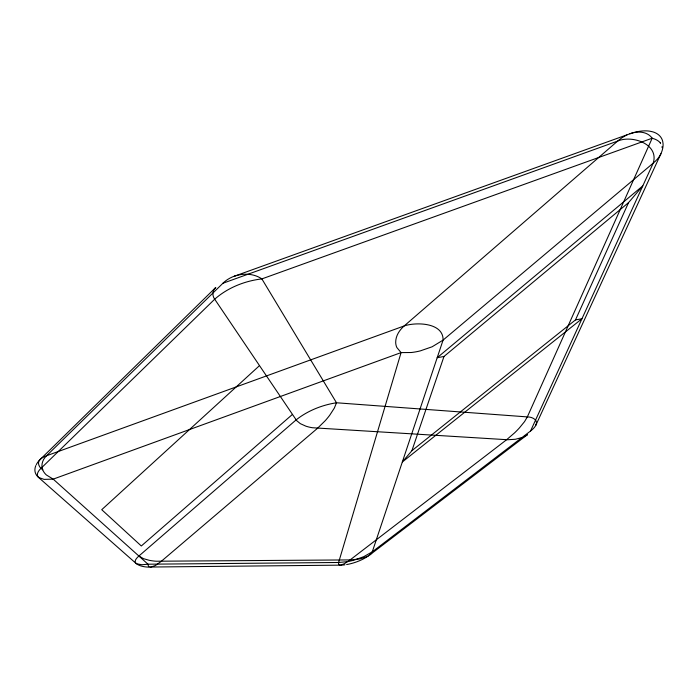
<?xml version="1.0" encoding="UTF-8"?>
<svg xmlns="http://www.w3.org/2000/svg" width="698" height="698" viewBox="0 0 698 698"><rect width="100%" height="100%" fill="white"/><g stroke="black" fill="none" stroke-linecap="round" stroke-linejoin="round"><path stroke-width="1.05" d="M136.633 563.792L141.877 564.743L147.993 564.202L338.6 562.483L346.923 561.707A34.167 14.806 -19.6 0 0 354.244 560.066L363.71 556.699L372.287 551.83L443.073 340.109C443.588 322.616 416.305 321.865 404.212 325.922L46.565 455.759A13.088 6.806 -12.4 0 0 40.257 459.31M411.907 450.672L575.484 319.92L581.957 318.75L402.318 462.006L411.907 450.672L443.989 356.469L628.532 202.638L642.806 185.869L437.184 357.725L443.989 356.469M150.576 567.151L155.436 565.493L161.203 561.393L317.494 428.31L325.259 420.667A102.868 54.88 -17.4 0 0 329.788 415.127L334.351 408.068L336.497 402.772L261.863 278.903C253.889 273.424 243.253 273.031 234.319 276.234L629.866 133.798C637.222 130.945 647.247 131.18 652.176 138.221L527.339 416.907L524.547 421.618L519.408 427.909A91.883 44.436 -22.3 0 1 514.583 432.856L506.669 439.696L350.108 559.927L344.463 563.67L340.502 565.144L149.642 567.038L148.404 566.139L147.993 564.202L53.196 479.133L46.365 474.954A44.201 22.999 -13.3 0 1 42.979 470.452C40.493 465.426 42.622 459.38 46.565 455.759L222.924 283.257A22.729 13.812 -17.8 0 1 234.292 276.172M575.484 319.92L628.532 202.638M259.333 365.359L214.696 299.198C211.983 295.699 212.367 290.368 215.769 287.454L40.327 459.328C36.444 462.486 39.306 467.765 42.814 469.815M629.866 133.798A36.802 20.853 -30.8 0 1 633.985 132.489A36.82 20.861 -30.8 0 1 649.873 131.198L652.752 131.843A36.82 20.861 -30.8 0 1 662.681 141.249L663.048 143.491A36.82 20.861 -30.8 0 1 660.91 153.734L535.942 425.012C538.612 419.69 531.606 416.767 527.339 416.907L336.497 402.772C321.953 405.023 307.696 410.729 296.118 419.891L138.885 556.027C137.052 557.685 133.641 560.782 135.944 563.321A28.793 13.175 -15.6 0 0 149.084 567.142M292.436 414.429L141.31 545.984L101.734 509.697L259.508 365.621L296.711 420.667L300.341 423.66L305.785 426.129A53.921 28.252 -20.1 0 0 312.372 427.734L507.568 439.74L515.316 439.278L521.973 437.567M372.287 551.83L530.55 431.015L653.206 163.149C659.348 144.137 632.091 134.697 617.625 141.101L222.924 283.257M366.398 556.838L359.636 558.932L351.12 559.909L156.082 561.227A50.038 23.304 -16 0 1 149.372 560.337L143.631 558.723L138.885 556.027M652.176 138.221L261.863 278.903C244.71 280.919 227.714 287.716 214.696 299.198L41.077 468.253C38.774 470.382 35.511 474.57 38.53 477.423L135.944 563.321M660.247 142.907L660.587 143.36M662.009 146.676L662.149 147.679M536.003 425.003A17.371 8.036 -23.6 0 1 530.524 431.006M368.465 555.861A25.765 11.063 -19.5 0 1 346.618 564.56M344.943 564.813A25.765 11.063 -19.5 0 1 340.092 565.171L338.591 564.438L338.6 562.483L401.08 352.603L396.865 347.543A42.77 23.121 -23.1 0 1 395.687 342.282C395.67 335.834 399.492 330.032 404.212 325.922L617.625 141.101A23.636 13.48 -31.1 0 1 626.926 134.984M652.124 138.283A35.807 20.181 -30.7 0 1 660.317 142.854M35.86 465.54A33.565 17.363 -12.8 0 0 38.53 477.423L44.07 479.386L53.196 479.133L401.08 352.603L411.253 352.516A43.032 23.54 -22.8 0 0 420.292 350.885L432.132 346.784L443.073 340.109L653.206 163.149A22.929 12.904 -31 0 0 660.989 153.726M36.296 464.615A33.565 17.363 -12.8 0 1 40.327 459.328M523.535 436.913A9.955 4.572 -23.6 0 0 527.444 434.662L369.861 554.849A8.76 3.734 -19.7 0 1 367.89 556.105M372.243 551.839A9.772 4.162 -19.7 0 1 369.905 554.849"/></g></svg>
